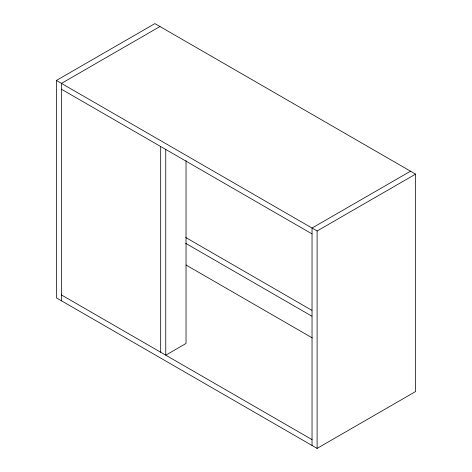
<?xml version="1.0" encoding="UTF-8"?>
<svg xmlns="http://www.w3.org/2000/svg" width="472" height="472" viewBox="0 0 472 472"><rect width="100%" height="100%" fill="white"/><g stroke="black" fill="none" stroke-linecap="round" stroke-linejoin="round"><path stroke-width="0.71" d="M56.398 80.464L154.893 23.6L415.602 174.121L415.602 391.536L317.107 448.4L56.398 297.879L56.398 80.464L317.107 230.979L415.602 174.121M159.961 26.526L61.472 83.391L61.472 300.806M410.528 171.194L312.039 228.053L312.039 445.474M61.472 89.243L312.039 233.905M185.673 237.463L311.915 310.352M185.673 243.322L311.915 316.205M186.021 265.01L312.257 337.893M61.472 294.953L312.039 439.621M317.107 230.979L317.107 448.4M186.033 160.598L186.033 343.457L165.755 355.162L165.755 149.453M160.686 146.526L160.686 352.236"/></g></svg>
